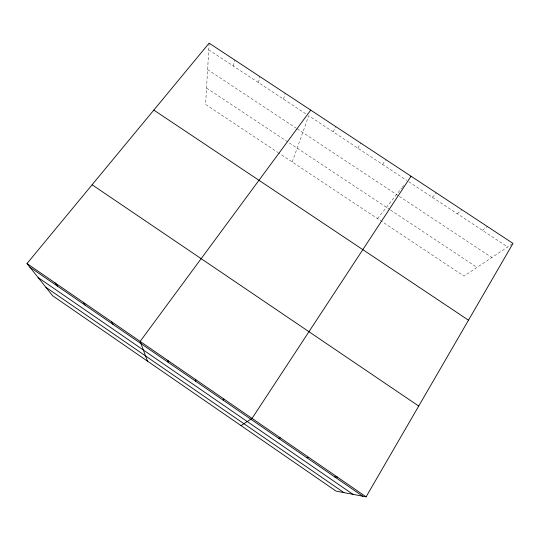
<?xml version="1.0" encoding="UTF-8"?>
<svg xmlns="http://www.w3.org/2000/svg" width="540" height="540" viewBox="0 0 540 540"><rect width="100%" height="100%" fill="white"/><g stroke="black" fill="none" stroke-linecap="round" stroke-linejoin="round"><path stroke-width="0.41" stroke-dasharray="2.7 2.03" d="M209.129 43.153L205.612 104.429L278.181 152.638M233.584 66.191L234.367 59.785M258.525 82.647L259.72 76.491M283.574 99.164L285.174 93.265M292.228 161.973L308.725 115.756L406.688 180.374M333.234 131.922L335.657 126.536M357.851 148.163L360.673 143.026M382.563 164.464L385.796 159.584M377.507 218.632L401.706 188.008M402.219 187.36L403.765 185.396M432.29 197.262L436.361 192.901M457.313 213.766L461.801 209.669M482.436 230.337L487.343 226.503M512.332 243.857L464.009 276.095L278.883 153.11M208.744 49.808L307.328 114.838M408.76 181.744L507.661 246.976M207.61 69.586L296.413 128.317M297.115 128.783L398.635 195.919M399.33 196.378L491.819 257.546M206.55 88.074L389.853 209.594M390.535 210.047L477.05 267.401"/><path stroke-width="0.81" d="M195.635 381.213L195.831 379.714M366.093 496.847L513 243.412L209.129 43.153L27 263.56L52.623 295.758L336.049 491.103L366.093 496.847L27 263.56M223.169 400.16L223.877 399.006M411.028 176.209L252.052 418.392L241.022 425.608M310.736 110.113L140.137 341.395L147.481 361.139M278.62 438.311L280.361 437.866M306.538 457.522L308.806 457.434M334.584 476.82L337.379 477.097M153.819 110.079L468.49 320.193M92.104 184.775L418.716 406.067M29.828 267.118L362.758 496.213M38.171 277.601L352.957 494.336M45.88 287.28L343.926 492.608M55.08 282.879L57.416 286.099M83.302 302.292L85.131 305.168M111.652 321.8L112.975 324.331M167.92 360.511L168.23 362.354"/></g></svg>
